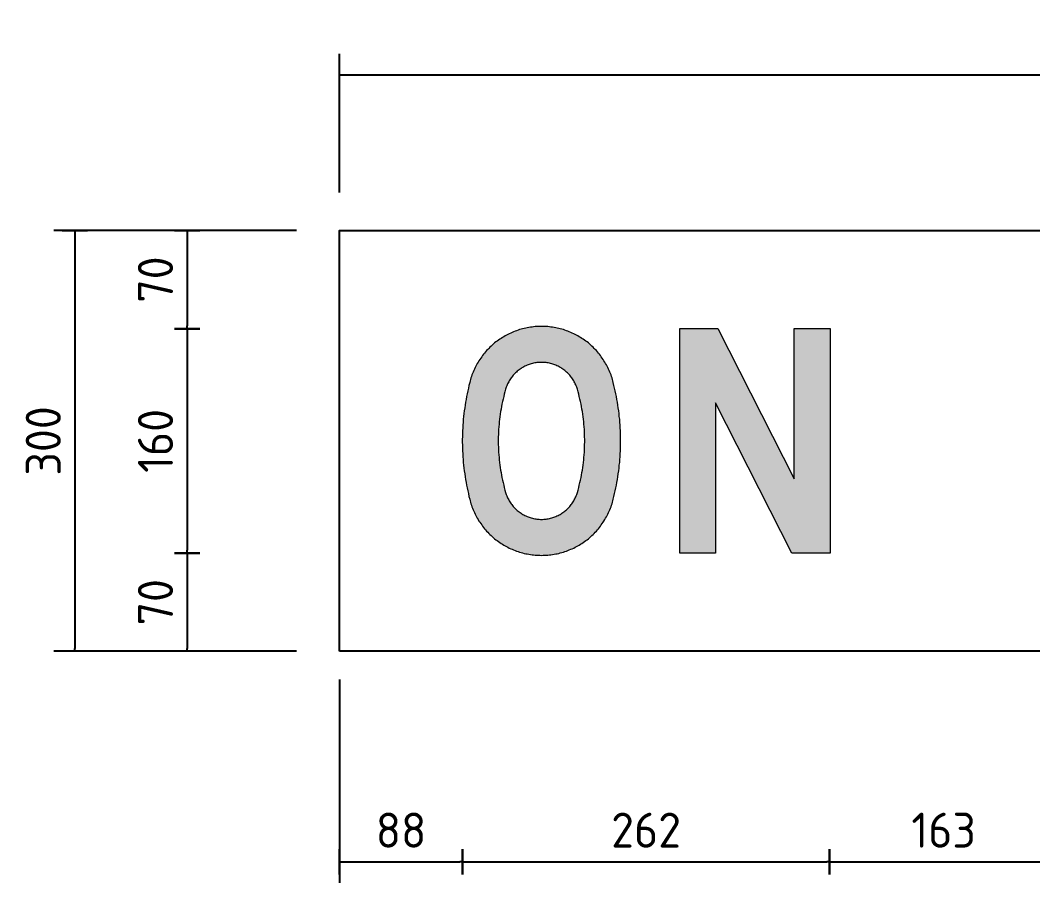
# Model space of a CAD drawing. Extents: x 0 to 420, y 0 to 297.
# Drawn here: x 114.7 to 186.9, y 163.6 to 225.1 of the extents above; entities that cross this region are included whole.
import ezdxf

# ---------------------------------------------------------------- set-up
doc = ezdxf.new("R2010")
doc.units = 0
doc.header["$LTSCALE"] = 0.3
doc.header["$MEASUREMENT"] = 0
doc.layers.get('0').update_dxf_attribs({"linetype": 'CONTINUOUS'})
doc.layers.get('DEFPOINTS').update_dxf_attribs({"linetype": 'CONTINUOUS'})
doc.layers.add('L25', color=1, linetype='CONTINUOUS')
doc.layers.add('T25', color=1, linetype='CONTINUOUS')
doc.styles.add('iso', font='iso3098b.shx')
doc.dimstyles.new('SIGNSDIM', dxfattribs={"dimtxt": 2.5, "dimasz": 0.2, "dimexe": 1.5, "dimexo": 2, "dimgap": 1, "dimtad": 1, "dimtoh": 1, "dimdec": 4, "dimlfac": 10, "dimrnd": 1, "dimdsep": 46, "dimtxsty": 'iso', "dimblk": 'SGNDIM', "dimcen": 2.5, "dimse2": 1, "dimadec": 0, "dimazin": 0, "dimtfac": 1, "dimtdec": 4, "dimtix": 1, "dimtmove": 0, "dimatfit": 3, "dimldrblk": 'SGNDIM', "dimfxl": 1, "dimtolj": 1, "dimtzin": 0, "dimarcsym": 0})

# ---------------------------------------------------------------- blocks, each defined once
blk = doc.blocks.new('SGNDIM')
for p, q in [((0, 4.5), (0, -4.5)), ((0, 0), (-1, 0))]:
    blk.add_line(p, q)
blk = doc.blocks.new('*D21')
at = {"layer": 'DEFPOINTS', "color": 0}
for p in [(257.474, 221.171), (137.474, 210.771), (257.474, 210.771)]:
    blk.add_point(p, dxfattribs=at)
at = {"layer": 'T25', "color": 0, "lineweight": -2}
for p, q in [((137.474, 212.771), (137.474, 222.671)), ((257.474, 212.771), (257.474, 222.671)), ((137.674, 221.171), (257.274, 221.171))]:
    blk.add_line(p, q, dxfattribs=at)
at = {"layer": 'T25', "color": 0, "lineweight": -2, "xscale": 0.2, "yscale": 0.2, "zscale": 0.2, "rotation": 180}
blk.add_blockref('SGNDIM', (137.474, 221.171), dxfattribs=at)
at = {"layer": 'T25', "color": 0, "lineweight": -2, "xscale": 0.2, "yscale": 0.2, "zscale": 0.2}
blk.add_blockref('SGNDIM', (257.474, 221.171), dxfattribs=at)
at = {"layer": 'T25', "color": 0, "insert": (197.474, 223.421), "char_height": 2.5, "attachment_point": 5, "style": 'iso'}
blk.add_mtext('\\A1;1200', dxfattribs=at)
blk = doc.blocks.new('*D22')
at = {"layer": 'DEFPOINTS', "color": 0}
for p in [(136.405, 187.073), (126.605, 180.073), (136.405, 180.073)]:
    blk.add_point(p, dxfattribs=at)
at = {"layer": 'T25', "color": 0, "lineweight": -2}
for p, q in [((126.605, 186.873), (126.605, 180.273)), ((134.405, 180.073), (125.105, 180.073))]:
    blk.add_line(p, q, dxfattribs=at)
at = {"layer": 'T25', "color": 0, "lineweight": -2, "xscale": 0.2, "yscale": 0.2, "zscale": 0.2}
for p, rotation in [((126.605, 187.073), 90), ((126.605, 180.073), 270)]:
    blk.add_blockref('SGNDIM', p, dxfattribs=dict(at, rotation=rotation))
at = {"layer": 'T25', "color": 0, "insert": (124.355, 183.573), "char_height": 2.5, "attachment_point": 5, "rotation": 90, "style": 'iso'}
blk.add_mtext('\\A1;70', dxfattribs=at)
blk = doc.blocks.new('*D23')
at = {"layer": 'DEFPOINTS', "color": 0}
for p in [(139.605, 203.073), (126.605, 187.073), (139.605, 187.073)]:
    blk.add_point(p, dxfattribs=at)
at = {"layer": 'T25', "color": 0, "lineweight": -2}
blk.add_line((126.605, 202.873), (126.605, 187.273), dxfattribs=at)
at = {"layer": 'T25', "color": 0, "lineweight": -2, "xscale": 0.2, "yscale": 0.2, "zscale": 0.2}
for p, rotation in [((126.605, 203.073), 90), ((126.605, 187.073), 270)]:
    blk.add_blockref('SGNDIM', p, dxfattribs=dict(at, rotation=rotation))
at = {"layer": 'T25', "color": 0, "insert": (124.355, 195.073), "char_height": 2.5, "attachment_point": 5, "rotation": 90, "style": 'iso'}
blk.add_mtext('\\A1;160', dxfattribs=at)
blk = doc.blocks.new('*D24')
at = {"layer": 'DEFPOINTS', "color": 0}
for p in [(136.405, 210.073), (126.605, 203.073), (136.405, 203.073)]:
    blk.add_point(p, dxfattribs=at)
at = {"layer": 'T25', "color": 0, "lineweight": -2}
for p, q in [((134.405, 210.073), (125.105, 210.073)), ((126.605, 209.873), (126.605, 203.273))]:
    blk.add_line(p, q, dxfattribs=at)
at = {"layer": 'T25', "color": 0, "lineweight": -2, "xscale": 0.2, "yscale": 0.2, "zscale": 0.2}
for p, rotation in [((126.605, 210.073), 90), ((126.605, 203.073), 270)]:
    blk.add_blockref('SGNDIM', p, dxfattribs=dict(at, rotation=rotation))
at = {"layer": 'T25', "color": 0, "insert": (124.355, 206.573), "char_height": 2.5, "attachment_point": 5, "rotation": 90, "style": 'iso'}
blk.add_mtext('\\A1;70', dxfattribs=at)
blk = doc.blocks.new('*D27')
at = {"layer": 'DEFPOINTS', "color": 0}
for p in [(172.406, 180.073), (188.666, 180.073), (188.666, 165.073)]:
    blk.add_point(p, dxfattribs=at)
at = {"layer": 'T25', "color": 0, "lineweight": -2}
blk.add_line((172.606, 165.073), (188.466, 165.073), dxfattribs=at)
at = {"layer": 'T25', "color": 0, "lineweight": -2, "xscale": 0.2, "yscale": 0.2, "zscale": 0.2, "rotation": 180}
blk.add_blockref('SGNDIM', (172.406, 165.073), dxfattribs=at)
at = {"layer": 'T25', "color": 0, "lineweight": -2, "xscale": 0.2, "yscale": 0.2, "zscale": 0.2}
blk.add_blockref('SGNDIM', (188.666, 165.073), dxfattribs=at)
at = {"layer": 'T25', "color": 0, "insert": (180.536, 167.323), "char_height": 2.5, "attachment_point": 5, "style": 'iso'}
blk.add_mtext('\\A1;163', dxfattribs=at)
blk = doc.blocks.new('*D28')
at = {"layer": 'DEFPOINTS', "color": 0}
for p in [(146.244, 180.073), (172.406, 180.073), (172.406, 165.073)]:
    blk.add_point(p, dxfattribs=at)
at = {"layer": 'T25', "color": 0, "lineweight": -2}
blk.add_line((146.444, 165.073), (172.206, 165.073), dxfattribs=at)
at = {"layer": 'T25', "color": 0, "lineweight": -2, "xscale": 0.2, "yscale": 0.2, "zscale": 0.2, "rotation": 180}
blk.add_blockref('SGNDIM', (146.244, 165.073), dxfattribs=at)
at = {"layer": 'T25', "color": 0, "lineweight": -2, "xscale": 0.2, "yscale": 0.2, "zscale": 0.2}
blk.add_blockref('SGNDIM', (172.406, 165.073), dxfattribs=at)
at = {"layer": 'T25', "color": 0, "insert": (159.325, 167.323), "char_height": 2.5, "attachment_point": 5, "style": 'iso'}
blk.add_mtext('\\A1;262', dxfattribs=at)
blk = doc.blocks.new('*D29')
at = {"layer": 'DEFPOINTS', "color": 0}
for p in [(137.474, 180.073), (146.244, 180.073), (146.244, 165.073)]:
    blk.add_point(p, dxfattribs=at)
at = {"layer": 'T25', "color": 0, "lineweight": -2}
for p, q in [((137.474, 178.073), (137.474, 163.573)), ((137.674, 165.073), (146.044, 165.073))]:
    blk.add_line(p, q, dxfattribs=at)
at = {"layer": 'T25', "color": 0, "lineweight": -2, "xscale": 0.2, "yscale": 0.2, "zscale": 0.2, "rotation": 180}
blk.add_blockref('SGNDIM', (137.474, 165.073), dxfattribs=at)
at = {"layer": 'T25', "color": 0, "lineweight": -2, "xscale": 0.2, "yscale": 0.2, "zscale": 0.2}
blk.add_blockref('SGNDIM', (146.244, 165.073), dxfattribs=at)
at = {"layer": 'T25', "color": 0, "insert": (141.859, 167.323), "char_height": 2.5, "attachment_point": 5, "style": 'iso'}
blk.add_mtext('\\A1;88', dxfattribs=at)
blk = doc.blocks.new('*D30')
at = {"layer": 'DEFPOINTS', "color": 0}
for p in [(130.878, 210.073), (118.605, 180.073), (130.878, 180.073)]:
    blk.add_point(p, dxfattribs=at)
at = {"layer": 'T25', "color": 0, "lineweight": -2}
for p, q in [((128.878, 210.073), (117.105, 210.073)), ((118.605, 209.873), (118.605, 180.273)), ((128.878, 180.073), (117.105, 180.073))]:
    blk.add_line(p, q, dxfattribs=at)
at = {"layer": 'T25', "color": 0, "lineweight": -2, "xscale": 0.2, "yscale": 0.2, "zscale": 0.2}
for p, rotation in [((118.605, 210.073), 90), ((118.605, 180.073), 270)]:
    blk.add_blockref('SGNDIM', p, dxfattribs=dict(at, rotation=rotation))
at = {"layer": 'T25', "color": 0, "insert": (116.355, 195.073), "char_height": 2.5, "attachment_point": 5, "rotation": 90, "style": 'iso'}
blk.add_mtext('\\A1;300', dxfattribs=at)

msp = doc.modelspace()

# ---------------------------------------------------------------- hatches: boundary and pattern name
at = {"layer": 'L25'}
h = msp.add_hatch(color=256, dxfattribs=at)
h.paths.add_polyline_path([(244.210896, 203.074756), (244.31499, 203.074756), (244.419084, 203.074756), (244.523178, 203.06825), (244.627272, 203.055239), (244.731366, 203.048733), (244.83546, 203.035721), (244.939554, 203.016203), (245.043648, 203.003192), (245.147742, 202.983674), (245.251836, 202.95765), (245.35593, 202.931627), (245.453518, 202.905604), (245.557612, 202.873074), (245.6552, 202.840545), (245.752788, 202.808015), (245.850376, 202.76898), (245.947964, 202.729945), (246.045552, 202.69091), (246.14314, 202.645369), (246.234223, 202.599827), (246.331811, 202.54778), (246.422893, 202.502239), (246.513975, 202.450192), (246.605057, 202.39164), (246.689634, 202.333087), (246.780716, 202.274534), (246.865292, 202.215981), (246.949869, 202.150922), (247.027939, 202.085864), (247.112516, 202.020805), (247.190586, 201.94924), (247.268656, 201.877676), (247.346727, 201.806111), (247.418292, 201.734546), (247.489856, 201.656476), (247.561421, 201.578405), (247.632985, 201.500335), (247.698044, 201.415759), (247.763103, 201.337688), (247.828162, 201.253112), (247.886714, 201.168535), (247.945267, 201.077453), (248.00382, 200.992877), (248.055867, 200.901795), (248.107914, 200.810712), (248.159961, 200.71963), (248.212008, 200.622042), (248.257549, 200.53096), (248.296584, 200.433372), (248.342126, 200.335784), (248.381161, 200.238196), (248.420196, 200.140607), (248.452725, 200.043019), (248.485255, 199.945431), (248.517784, 199.841337), (248.543808, 199.743749), (248.569831, 199.639655), (248.589349, 199.535561), (248.608866, 199.431467), (248.628384, 199.327373), (248.641396, 199.223279), (248.654407, 199.119185), (248.667419, 199.015091), (248.673925, 198.910997), (248.680431, 198.806903), (248.686937, 198.70281), (248.686937, 198.598716), (248.686937, 198.488116), (248.680431, 198.384022), (248.673925, 198.279928), (248.667419, 198.175834), (248.654407, 198.07174), (248.641396, 197.967646), (248.628384, 197.863552), (248.608866, 197.759458), (248.589349, 197.655364), (248.569831, 197.55127), (248.543808, 197.453682), (248.517784, 197.349588), (248.485255, 197.252), (248.452725, 197.147906), (248.420196, 197.050318), (248.381161, 196.95273), (248.342126, 196.855142), (248.296584, 196.757553), (248.257549, 196.659965), (248.212008, 196.568883), (248.159961, 196.471295), (248.107914, 196.380213), (248.055867, 196.289131), (248.00382, 196.198048), (247.945267, 196.113472), (247.886714, 196.02239), (247.828162, 195.937813), (247.763103, 195.853237), (247.698044, 195.775167), (247.632985, 195.69059), (247.561421, 195.61252), (247.489856, 195.534449), (247.418292, 195.456379), (247.346727, 195.384814), (247.268656, 195.31325), (247.190586, 195.241685), (247.112516, 195.17012), (247.027939, 195.105062), (246.949869, 195.040003), (246.865292, 194.974944), (246.780716, 194.916391), (246.689634, 194.857839), (246.605057, 194.799286), (246.513975, 194.747239), (246.422893, 194.695192), (246.331811, 194.643145), (246.234223, 194.591098), (246.14314, 194.545557), (246.045552, 194.500016), (245.947964, 194.46098), (245.850376, 194.421945), (245.752788, 194.38291), (245.6552, 194.35038), (245.557612, 194.317851), (245.453518, 194.285322), (245.35593, 194.259298), (245.251836, 194.233275), (245.147742, 194.213757), (245.043648, 194.194239), (244.939554, 194.174722), (244.83546, 194.155204), (244.731366, 194.142192), (244.627272, 194.135687), (244.523178, 194.122675), (244.419084, 194.122675), (244.31499, 194.116169), (244.210896, 194.116169), (240.528572, 194.116169), (240.528572, 187.076814), (237.971764, 187.076814), (237.971764, 203.074756)])
h.paths.add_polyline_path([(244.210896, 200.517948), (244.275955, 200.517948), (244.347519, 200.511442), (244.412578, 200.504936), (244.484143, 200.49843), (244.549202, 200.485419), (244.61426, 200.472407), (244.685825, 200.459395), (244.750884, 200.439878), (244.815942, 200.42036), (244.881001, 200.394337), (244.94606, 200.374819), (245.004613, 200.34229), (245.069671, 200.316266), (245.128224, 200.283737), (245.186777, 200.251207), (245.24533, 200.212172), (245.303883, 200.173137), (245.362436, 200.134102), (245.414483, 200.095066), (245.46653, 200.049525), (245.518577, 200.003984), (245.570624, 199.958443), (245.616165, 199.906396), (245.661706, 199.854349), (245.707247, 199.802302), (245.746282, 199.750255), (245.785317, 199.691702), (245.824353, 199.633149), (245.863388, 199.581102), (245.895917, 199.516044), (245.928447, 199.457491), (245.95447, 199.392432), (245.986999, 199.333879), (246.006517, 199.26882), (246.032541, 199.203762), (246.052058, 199.138703), (246.071576, 199.073644), (246.084588, 199.00208), (246.097599, 198.937021), (246.110611, 198.871962), (246.117117, 198.800398), (246.123623, 198.735339), (246.123623, 198.663774), (246.130129, 198.598716), (246.123623, 198.527151), (246.123623, 198.455586), (246.117117, 198.390528), (246.110611, 198.325469), (246.097599, 198.253904), (246.084588, 198.188846), (246.071576, 198.117281), (246.052058, 198.052222), (246.032541, 197.987163), (246.006517, 197.922105), (245.986999, 197.857046), (245.95447, 197.798493), (245.928447, 197.733434), (245.895917, 197.674882), (245.863388, 197.616329), (245.824353, 197.557776), (245.785317, 197.499223), (245.746282, 197.44067), (245.707247, 197.388623), (245.661706, 197.336576), (245.616165, 197.284529), (245.570624, 197.232482), (245.518577, 197.186941), (245.46653, 197.1414), (245.414483, 197.095859), (245.362436, 197.056824), (245.303883, 197.017788), (245.24533, 196.978753), (245.186777, 196.939718), (245.128224, 196.907189), (245.069671, 196.874659), (245.004613, 196.848636), (244.94606, 196.822612), (244.881001, 196.796589), (244.815942, 196.770565), (244.750884, 196.751048), (244.685825, 196.73153), (244.61426, 196.718518), (244.549202, 196.705506), (244.484143, 196.692495), (244.412578, 196.685989), (244.347519, 196.679483), (244.275955, 196.679483), (244.210896, 196.672977), (240.528572, 196.672977), (240.528572, 200.517948)], flags=16)
h.paths.add_polyline_path([(194.902884, 203.074756), (195.006978, 203.074756), (195.111072, 203.074756), (195.215166, 203.06825), (195.31926, 203.055239), (195.423354, 203.048733), (195.533954, 203.035721), (195.631542, 203.016203), (195.735636, 203.003192), (195.83973, 202.983674), (195.943824, 202.95765), (196.047918, 202.931627), (196.145506, 202.905604), (196.2496, 202.873074), (196.347188, 202.840545), (196.444776, 202.808015), (196.54887, 202.76898), (196.646458, 202.729945), (196.73754, 202.69091), (196.835129, 202.645369), (196.932717, 202.599827), (197.023799, 202.54778), (197.114881, 202.502239), (197.205963, 202.450192), (197.297046, 202.39164), (197.381622, 202.333087), (197.472704, 202.274534), (197.55728, 202.215981), (197.641857, 202.150922), (197.719927, 202.085864), (197.804504, 202.020805), (197.882574, 201.94924), (197.960645, 201.877676), (198.038715, 201.806111), (198.11028, 201.734546), (198.181844, 201.656476), (198.253409, 201.578405), (198.324973, 201.500335), (198.390032, 201.415759), (198.455091, 201.337688), (198.52015, 201.253112), (198.578702, 201.168535), (198.637255, 201.077453), (198.695808, 200.992877), (198.747855, 200.901795), (198.806408, 200.810712), (198.851949, 200.71963), (198.903996, 200.622042), (198.949537, 200.53096), (198.995078, 200.433372), (199.034114, 200.335784), (199.073149, 200.238196), (199.112184, 200.140607), (199.144713, 200.043019), (199.177243, 199.945431), (199.209772, 199.841337), (199.235796, 199.743749), (199.261819, 199.639655), (199.281337, 199.535561), (199.30736, 199.431467), (199.320372, 199.327373), (199.33989, 199.223279), (199.352901, 199.119185), (199.359407, 199.015091), (199.372419, 198.910997), (199.372419, 198.806903), (199.378925, 198.70281), (199.378925, 198.598716), (199.378925, 198.488116), (199.372419, 198.384022), (199.365913, 198.279928), (199.359407, 198.175834), (199.352901, 198.07174), (199.333384, 197.967646), (199.320372, 197.863552), (199.300854, 197.759458), (199.281337, 197.655364), (199.261819, 197.55127), (199.235796, 197.453682), (199.209772, 197.349588), (199.177243, 197.245494), (199.144713, 197.147906), (199.112184, 197.050318), (199.073149, 196.95273), (199.034114, 196.855142), (198.995078, 196.757553), (198.949537, 196.659965), (198.903996, 196.562377), (198.858455, 196.471295), (198.806408, 196.380213), (198.754361, 196.289131), (198.695808, 196.198048), (198.643761, 196.106966), (198.585208, 196.02239), (198.52015, 195.937813), (198.461597, 195.853237), (198.396538, 195.768661), (198.331479, 195.684084), (198.259915, 195.606014), (198.18835, 195.527943), (198.116786, 195.449873), (198.045221, 195.378308), (197.96715, 195.300238), (197.895586, 195.228673), (197.811009, 195.163615), (197.732939, 195.09205), (197.648363, 195.026991), (197.570292, 194.961933), (197.485716, 194.90338), (197.394634, 194.844827), (197.310057, 194.786274), (197.218975, 194.727721), (197.127893, 194.675674), (197.036811, 194.623627), (196.945728, 194.57158), (196.854646, 194.526039), (196.757058, 194.480498), (196.65947, 194.434957), (199.378925, 187.076814), (196.65947, 187.076814), (194.102662, 194.116169), (191.227066, 194.116169), (191.227066, 187.076814), (188.663752, 187.076814), (188.663752, 203.074756)])
h.paths.add_polyline_path([(194.902884, 200.517948), (194.967943, 200.517948), (195.039508, 200.511442), (195.104566, 200.504936), (195.176131, 200.49843), (195.24119, 200.485419), (195.312754, 200.472407), (195.377813, 200.459395), (195.442872, 200.439878), (195.50793, 200.42036), (195.572989, 200.394337), (195.638048, 200.374819), (195.703107, 200.34229), (195.761659, 200.316266), (195.826718, 200.283737), (195.885271, 200.251207), (195.943824, 200.212172), (195.995871, 200.173137), (196.054424, 200.134102), (196.106471, 200.095066), (196.158518, 200.049525), (196.210565, 200.003984), (196.262612, 199.958443), (196.308153, 199.906396), (196.353694, 199.854349), (196.399235, 199.802302), (196.43827, 199.750255), (196.483811, 199.691702), (196.516341, 199.633149), (196.555376, 199.581102), (196.587905, 199.516044), (196.620435, 199.457491), (196.652964, 199.392432), (196.678988, 199.333879), (196.705011, 199.26882), (196.724529, 199.203762), (196.744046, 199.138703), (196.763564, 199.073644), (196.776576, 199.00208), (196.789587, 198.937021), (196.802599, 198.871962), (196.809105, 198.800398), (196.815611, 198.735339), (196.822117, 198.663774), (196.822117, 198.598716), (196.822117, 198.527151), (196.815611, 198.455586), (196.809105, 198.390528), (196.802599, 198.325469), (196.789587, 198.253904), (196.776576, 198.188846), (196.763564, 198.117281), (196.744046, 198.052222), (196.724529, 197.987163), (196.705011, 197.922105), (196.678988, 197.857046), (196.652964, 197.798493), (196.620435, 197.733434), (196.587905, 197.674882), (196.555376, 197.616329), (196.516341, 197.557776), (196.483811, 197.499223), (196.43827, 197.44067), (196.399235, 197.388623), (196.353694, 197.336576), (196.308153, 197.284529), (196.262612, 197.232482), (196.210565, 197.186941), (196.158518, 197.1414), (196.106471, 197.095859), (196.054424, 197.056824), (195.995871, 197.017788), (195.943824, 196.978753), (195.885271, 196.939718), (195.826718, 196.907189), (195.761659, 196.874659), (195.703107, 196.848636), (195.638048, 196.822612), (195.572989, 196.796589), (195.50793, 196.770565), (195.442872, 196.751048), (195.377813, 196.73153), (195.312754, 196.718518), (195.24119, 196.705506), (195.176131, 196.692495), (195.104566, 196.685989), (195.039508, 196.679483), (194.967943, 196.679483), (194.902884, 196.672977), (191.227066, 196.672977), (191.227066, 200.517948)], flags=16)
h.paths.add_polyline_path([(151.866534, 189.477482), (151.95111, 189.477482), (152.029181, 189.483987), (152.113757, 189.490493), (152.191828, 189.496999), (152.276404, 189.510011), (152.354474, 189.523023), (152.432545, 189.54254), (152.517121, 189.555552), (152.595192, 189.581575), (152.673262, 189.601093), (152.751333, 189.627117), (152.822897, 189.659646), (152.900968, 189.685669), (152.972532, 189.724705), (153.050603, 189.757234), (153.122167, 189.796269), (153.193732, 189.835305), (153.265297, 189.87434), (153.330355, 189.919881), (153.40192, 189.965422), (153.466979, 190.010963), (153.532037, 190.06301), (153.59059, 190.115057), (153.655649, 190.167104), (153.714202, 190.225657), (153.772755, 190.28421), (153.831308, 190.342763), (153.883355, 190.401315), (153.935402, 190.466374), (153.987449, 190.531433), (154.03299, 190.596492), (154.078531, 190.66155), (154.124072, 190.726609), (154.169613, 190.798174), (154.208648, 190.869738), (154.247683, 190.941303), (154.280213, 191.012868), (154.312742, 191.090938), (154.345272, 191.162503), (154.377801, 191.240573), (154.403824, 191.318644), (154.429848, 191.396714), (154.475389, 191.572373), (154.52093, 191.748031), (154.566471, 191.92369), (154.612012, 192.099348), (154.651048, 192.275007), (154.690083, 192.457171), (154.722612, 192.63283), (154.755142, 192.814994), (154.781165, 192.990653), (154.813694, 193.172817), (154.833212, 193.354982), (154.859236, 193.53064), (154.878753, 193.712805), (154.898271, 193.894969), (154.911283, 194.077134), (154.924294, 194.259298), (154.9308, 194.441463), (154.943812, 194.623627), (154.943812, 194.805792), (154.950318, 194.987956), (154.950318, 195.17012), (154.943812, 195.352285), (154.943812, 195.527943), (154.9308, 195.710108), (154.924294, 195.892272), (154.911283, 196.074437), (154.898271, 196.256601), (154.878753, 196.438766), (154.859236, 196.62093), (154.833212, 196.796589), (154.813694, 196.978753), (154.781165, 197.160918), (154.755142, 197.336576), (154.722612, 197.518741), (154.690083, 197.694399), (154.651048, 197.876564), (154.612012, 198.052222), (154.566471, 198.227881), (154.52093, 198.403539), (154.475389, 198.579198), (154.429848, 198.754856), (154.403824, 198.832927), (154.377801, 198.910997), (154.345272, 198.989068), (154.312742, 199.060633), (154.280213, 199.138703), (154.247683, 199.210268), (154.208648, 199.281832), (154.169613, 199.353397), (154.124072, 199.424961), (154.078531, 199.49002), (154.03299, 199.561585), (153.987449, 199.626643), (153.935402, 199.685196), (153.883355, 199.750255), (153.831308, 199.808808), (153.772755, 199.867361), (153.714202, 199.925914), (153.655649, 199.984467), (153.59059, 200.036513), (153.532037, 200.08856), (153.466979, 200.140607), (153.40192, 200.186149), (153.330355, 200.23169), (153.265297, 200.277231), (153.193732, 200.316266), (153.122167, 200.355301), (153.050603, 200.394337), (152.972532, 200.433372), (152.900968, 200.465901), (152.822897, 200.491925), (152.751333, 200.524454), (152.673262, 200.550477), (152.595192, 200.569995), (152.517121, 200.596019), (152.432545, 200.615536), (152.354474, 200.628548), (152.276404, 200.64156), (152.191828, 200.654571), (152.113757, 200.661077), (152.029181, 200.667583), (151.95111, 200.674089), (151.866534, 200.674089), (151.788463, 200.674089), (151.703887, 200.667583), (151.625817, 200.661077), (151.54124, 200.654571), (151.46317, 200.64156), (151.385099, 200.628548), (151.300523, 200.615536), (151.222452, 200.596019), (151.144382, 200.569995), (151.066312, 200.550477), (150.988241, 200.524454), (150.910171, 200.491925), (150.838606, 200.465901), (150.760536, 200.433372), (150.688971, 200.394337), (150.617406, 200.355301), (150.545842, 200.316266), (150.474277, 200.277231), (150.409218, 200.23169), (150.337654, 200.186149), (150.272595, 200.140607), (150.207536, 200.08856), (150.142478, 200.036513), (150.083925, 199.984467), (150.025372, 199.925914), (149.966819, 199.867361), (149.908266, 199.808808), (149.856219, 199.750255), (149.804172, 199.685196), (149.752125, 199.626643), (149.706584, 199.561585), (149.654537, 199.49002), (149.615502, 199.424961), (149.569961, 199.353397), (149.530925, 199.281832), (149.49189, 199.210268), (149.452855, 199.138703), (149.420326, 199.060633), (149.387796, 198.989068), (149.361773, 198.910997), (149.335749, 198.832927), (149.309726, 198.754856), (149.264185, 198.579198), (149.212138, 198.403539), (149.173102, 198.227881), (149.127561, 198.052222), (149.088526, 197.876564), (149.049491, 197.694399), (149.016962, 197.518741), (148.984432, 197.336576), (148.951903, 197.160918), (148.925879, 196.978753), (148.899856, 196.796589), (148.880338, 196.62093), (148.860821, 196.438766), (148.841303, 196.256601), (148.828291, 196.074437), (148.815279, 195.892272), (148.802268, 195.710108), (148.795762, 195.527943), (148.789256, 195.352285), (148.789256, 195.17012), (148.789256, 194.987956), (148.789256, 194.805792), (148.795762, 194.623627), (148.802268, 194.441463), (148.815279, 194.259298), (148.828291, 194.077134), (148.841303, 193.894969), (148.860821, 193.712805), (148.880338, 193.53064), (148.899856, 193.354982), (148.925879, 193.172817), (148.951903, 192.990653), (148.984432, 192.814994), (149.016962, 192.63283), (149.049491, 192.457171), (149.088526, 192.275007), (149.127561, 192.099348), (149.173102, 191.92369), (149.212138, 191.748031), (149.264185, 191.572373), (149.309726, 191.396714), (149.335749, 191.318644), (149.361773, 191.240573), (149.387796, 191.162503), (149.420326, 191.090938), (149.452855, 191.012868), (149.49189, 190.941303), (149.530925, 190.869738), (149.569961, 190.798174), (149.615502, 190.726609), (149.654537, 190.66155), (149.706584, 190.596492), (149.752125, 190.531433), (149.804172, 190.466374), (149.856219, 190.401315), (149.908266, 190.342763), (149.966819, 190.28421), (150.025372, 190.225657), (150.083925, 190.167104), (150.142478, 190.115057), (150.207536, 190.06301), (150.272595, 190.010963), (150.337654, 189.965422), (150.409218, 189.919881), (150.474277, 189.87434), (150.545842, 189.835305), (150.617406, 189.796269), (150.688971, 189.757234), (150.760536, 189.724705), (150.838606, 189.685669), (150.910171, 189.659646), (150.988241, 189.627117), (151.066312, 189.601093), (151.144382, 189.581575), (151.222452, 189.555552), (151.300523, 189.54254), (151.385099, 189.523023), (151.46317, 189.510011), (151.54124, 189.496999), (151.625817, 189.490493), (151.703887, 189.483987), (151.788463, 189.477482)], flags=16)
h.paths.add_polyline_path([(151.866534, 186.914168), (151.98364, 186.920673), (152.094239, 186.920673), (152.204839, 186.927179), (152.321945, 186.933685), (152.432545, 186.946697), (152.543145, 186.959709), (152.653745, 186.97272), (152.77085, 186.992238), (152.88145, 187.011756), (152.99205, 187.031273), (153.10265, 187.057297), (153.206744, 187.08332), (153.317344, 187.11585), (153.427943, 187.148379), (153.532037, 187.180908), (153.642637, 187.219944), (153.746731, 187.258979), (153.850825, 187.298014), (153.954919, 187.343555), (154.059013, 187.389096), (154.163107, 187.434637), (154.260695, 187.486684), (154.364789, 187.538731), (154.462377, 187.590778), (154.559965, 187.649331), (154.657553, 187.707884), (154.755142, 187.766437), (154.846224, 187.831496), (154.937306, 187.896554), (155.028388, 187.961613), (155.11947, 188.026672), (155.210553, 188.098236), (155.295129, 188.169801), (155.379705, 188.247872), (155.464282, 188.325942), (155.542352, 188.404012), (155.626929, 188.482083), (155.704999, 188.560153), (155.78307, 188.64473), (155.854634, 188.729306), (155.926199, 188.813882), (155.997763, 188.904965), (156.069328, 188.989541), (156.134387, 189.080623), (156.199445, 189.178211), (156.264504, 189.269294), (156.323057, 189.360376), (156.388116, 189.457964), (156.440163, 189.555552), (156.498716, 189.65314), (156.550763, 189.757234), (156.60281, 189.854822), (156.648351, 189.958916), (156.693892, 190.06301), (156.739433, 190.167104), (156.784974, 190.271198), (156.824009, 190.375292), (156.856539, 190.485892), (156.895574, 190.589986), (156.928103, 190.700586), (156.960633, 190.80468), (156.986656, 190.915279), (157.032197, 191.116962), (157.084244, 191.312138), (157.129785, 191.51382), (157.16882, 191.715502), (157.207856, 191.917184), (157.246891, 192.118866), (157.27942, 192.320548), (157.31195, 192.52223), (157.344479, 192.723912), (157.370503, 192.9321), (157.396526, 193.133782), (157.416044, 193.335464), (157.442067, 193.543652), (157.455079, 193.745334), (157.474597, 193.947016), (157.481102, 194.155204), (157.494114, 194.356886), (157.50062, 194.565074), (157.507126, 194.766756), (157.507126, 194.974944), (157.507126, 195.176626), (157.507126, 195.384814), (157.50062, 195.586496), (157.494114, 195.794684), (157.481102, 195.996366), (157.474597, 196.204554), (157.455079, 196.406236), (157.442067, 196.614424), (157.416044, 196.816106), (157.396526, 197.017788), (157.370503, 197.225976), (157.344479, 197.427658), (157.31195, 197.62934), (157.27942, 197.831023), (157.246891, 198.032705), (157.207856, 198.234387), (157.16882, 198.436069), (157.129785, 198.637751), (157.084244, 198.839433), (157.032197, 199.034609), (156.986656, 199.236291), (156.960633, 199.346891), (156.928103, 199.450985), (156.895574, 199.561585), (156.856539, 199.672185), (156.824009, 199.776279), (156.784974, 199.880373), (156.739433, 199.984467), (156.693892, 200.08856), (156.648351, 200.192654), (156.60281, 200.296748), (156.550763, 200.394337), (156.498716, 200.49843), (156.440163, 200.596019), (156.388116, 200.693607), (156.323057, 200.791195), (156.264504, 200.882277), (156.199445, 200.979865), (156.134387, 201.070947), (156.069328, 201.16203), (155.997763, 201.246606), (155.926199, 201.337688), (155.854634, 201.422264), (155.78307, 201.506841), (155.704999, 201.591417), (155.626929, 201.669488), (155.542352, 201.754064), (155.464282, 201.832134), (155.379705, 201.903699), (155.295129, 201.98177), (155.210553, 202.053334), (155.11947, 202.124899), (155.028388, 202.189957), (154.937306, 202.255016), (154.846224, 202.320075), (154.755142, 202.385134), (154.657553, 202.443687), (154.559965, 202.502239), (154.462377, 202.560792), (154.364789, 202.612839), (154.260695, 202.664886), (154.163107, 202.716933), (154.059013, 202.762474), (153.954919, 202.808015), (153.850825, 202.853557), (153.746731, 202.892592), (153.642637, 202.931627), (153.532037, 202.970662), (153.427943, 203.003192), (153.317344, 203.035721), (153.206744, 203.06825), (153.10265, 203.094274), (152.99205, 203.120297), (152.88145, 203.139815), (152.77085, 203.159333), (152.653745, 203.17885), (152.543145, 203.191862), (152.432545, 203.204874), (152.321945, 203.217885), (152.204839, 203.224391), (152.094239, 203.230897), (151.98364, 203.237403), (151.866534, 203.237403), (151.755934, 203.237403), (151.645334, 203.230897), (151.528229, 203.224391), (151.417629, 203.217885), (151.307029, 203.204874), (151.196429, 203.191862), (151.079323, 203.17885), (150.968723, 203.159333), (150.858124, 203.139815), (150.747524, 203.120297), (150.636924, 203.094274), (150.526324, 203.06825), (150.42223, 203.035721), (150.31163, 203.003192), (150.20103, 202.970662), (150.096936, 202.931627), (149.992842, 202.892592), (149.882243, 202.853557), (149.778149, 202.808015), (149.680561, 202.762474), (149.576467, 202.716933), (149.472373, 202.664886), (149.374785, 202.612839), (149.277196, 202.560792), (149.179608, 202.502239), (149.08202, 202.443687), (148.984432, 202.385134), (148.89335, 202.320075), (148.802268, 202.255016), (148.70468, 202.189957), (148.620103, 202.124899), (148.529021, 202.053334), (148.444445, 201.98177), (148.359868, 201.903699), (148.275292, 201.832134), (148.190716, 201.754064), (148.112645, 201.669488), (148.034575, 201.591417), (147.956504, 201.506841), (147.88494, 201.422264), (147.806869, 201.337688), (147.74181, 201.246606), (147.670246, 201.16203), (147.605187, 201.070947), (147.533622, 200.979865), (147.47507, 200.882277), (147.410011, 200.791195), (147.351458, 200.693607), (147.292905, 200.596019), (147.240858, 200.49843), (147.188811, 200.394337), (147.136764, 200.296748), (147.091223, 200.192654), (147.039176, 200.08856), (147.000141, 199.984467), (146.9546, 199.880373), (146.915565, 199.776279), (146.876529, 199.672185), (146.844, 199.561585), (146.811471, 199.450985), (146.778941, 199.346891), (146.752918, 199.236291), (146.700871, 199.034609), (146.65533, 198.839433), (146.609788, 198.637751), (146.570753, 198.436069), (146.531718, 198.234387), (146.492683, 198.032705), (146.453648, 197.831023), (146.421118, 197.62934), (146.395095, 197.427658), (146.369071, 197.225976), (146.343048, 197.017788), (146.317024, 196.816106), (146.297507, 196.614424), (146.284495, 196.406236), (146.264977, 196.204554), (146.251965, 195.996366), (146.24546, 195.794684), (146.238954, 195.586496), (146.232448, 195.384814), (146.225942, 195.176626), (146.225942, 194.974944), (146.232448, 194.766756), (146.238954, 194.565074), (146.24546, 194.356886), (146.251965, 194.155204), (146.264977, 193.947016), (146.284495, 193.745334), (146.297507, 193.543652), (146.317024, 193.335464), (146.343048, 193.133782), (146.369071, 192.9321), (146.395095, 192.723912), (146.421118, 192.52223), (146.453648, 192.320548), (146.492683, 192.118866), (146.531718, 191.917184), (146.570753, 191.715502), (146.609788, 191.51382), (146.65533, 191.312138), (146.700871, 191.116962), (146.752918, 190.915279), (146.778941, 190.80468), (146.811471, 190.700586), (146.844, 190.589986), (146.876529, 190.485892), (146.915565, 190.375292), (146.9546, 190.271198), (147.000141, 190.167104), (147.039176, 190.06301), (147.091223, 189.958916), (147.136764, 189.854822), (147.188811, 189.757234), (147.240858, 189.65314), (147.292905, 189.555552), (147.351458, 189.457964), (147.410011, 189.360376), (147.47507, 189.269294), (147.533622, 189.178211), (147.605187, 189.080623), (147.670246, 188.989541), (147.74181, 188.904965), (147.806869, 188.813882), (147.88494, 188.729306), (147.956504, 188.64473), (148.034575, 188.560153), (148.112645, 188.482083), (148.190716, 188.404012), (148.275292, 188.325942), (148.359868, 188.247872), (148.444445, 188.169801), (148.529021, 188.098236), (148.620103, 188.026672), (148.70468, 187.961613), (148.802268, 187.896554), (148.89335, 187.831496), (148.984432, 187.766437), (149.08202, 187.707884), (149.179608, 187.649331), (149.277196, 187.590778), (149.374785, 187.538731), (149.472373, 187.486684), (149.576467, 187.434637), (149.680561, 187.389096), (149.778149, 187.343555), (149.882243, 187.298014), (149.992842, 187.258979), (150.096936, 187.219944), (150.20103, 187.180908), (150.31163, 187.148379), (150.42223, 187.11585), (150.526324, 187.08332), (150.636924, 187.057297), (150.747524, 187.031273), (150.858124, 187.011756), (150.968723, 186.992238), (151.079323, 186.97272), (151.196429, 186.959709), (151.307029, 186.946697), (151.417629, 186.933685), (151.528229, 186.927179), (151.645334, 186.920673), (151.755934, 186.920673)])
h.paths.add_polyline_path([(210.673121, 194.116169), (207.478737, 194.116169), (209.072676, 198.917503)], flags=16)
h.paths.add_polyline_path([(202.358615, 187.076814), (207.797525, 203.074756), (210.354333, 203.074756), (215.793243, 187.076814), (213.073788, 187.076814), (211.551413, 191.559361), (206.600444, 191.559361), (205.07807, 187.076814)])
h.paths.add_polyline_path([(219.963507, 203.074756), (222.682962, 203.074756), (226.20264, 194.116169), (229.715811, 203.074756), (232.435266, 203.074756), (232.435266, 187.076814), (229.878458, 187.076814), (229.878458, 196.354189), (226.20264, 187.076814), (222.520315, 196.354189), (222.520315, 187.076814), (219.963507, 187.076814)])
h.paths.add_polyline_path([(161.722932, 203.074756), (164.442387, 203.074756), (169.881296, 192.359583), (169.881296, 203.074756), (172.438105, 203.074756), (172.438105, 187.076814), (169.71865, 187.076814), (164.27974, 197.798493), (164.27974, 187.076814), (161.722932, 187.076814)])

# ---------------------------------------------------------------- linework, layer by layer
msp.add_lwpolyline([(137.474497, 180.073433), (137.474497, 210.073433), (257.474497, 210.073433), (257.474497, 180.073433)], close=True, dxfattribs=at)
at = {"layer": 'L25', "lineweight": 0}
for points in [[(151.866534, 186.914168), (151.98364, 186.920673), (152.094239, 186.920673), (152.204839, 186.927179), (152.321945, 186.933685), (152.432545, 186.946697), (152.543145, 186.959709), (152.653745, 186.97272), (152.77085, 186.992238), (152.88145, 187.011756), (152.99205, 187.031273), (153.10265, 187.057297), (153.206744, 187.08332), (153.317344, 187.11585), (153.427943, 187.148379), (153.532037, 187.180908), (153.642637, 187.219944), (153.746731, 187.258979), (153.850825, 187.298014), (153.954919, 187.343555), (154.059013, 187.389096), (154.163107, 187.434637), (154.260695, 187.486684), (154.364789, 187.538731), (154.462377, 187.590778), (154.559965, 187.649331), (154.657553, 187.707884), (154.755142, 187.766437), (154.846224, 187.831496), (154.937306, 187.896554), (155.028388, 187.961613), (155.11947, 188.026672), (155.210553, 188.098236), (155.295129, 188.169801), (155.379705, 188.247872), (155.464282, 188.325942), (155.542352, 188.404012), (155.626929, 188.482083), (155.704999, 188.560153), (155.78307, 188.64473), (155.854634, 188.729306), (155.926199, 188.813882), (155.997763, 188.904965), (156.069328, 188.989541), (156.134387, 189.080623), (156.199445, 189.178211), (156.264504, 189.269294), (156.323057, 189.360376), (156.388116, 189.457964), (156.440163, 189.555552), (156.498716, 189.65314), (156.550763, 189.757234), (156.60281, 189.854822), (156.648351, 189.958916), (156.693892, 190.06301), (156.739433, 190.167104), (156.784974, 190.271198), (156.824009, 190.375292), (156.856539, 190.485892), (156.895574, 190.589986), (156.928103, 190.700586), (156.960633, 190.80468), (156.986656, 190.915279), (157.032197, 191.116962), (157.084244, 191.312138), (157.129785, 191.51382), (157.16882, 191.715502), (157.207856, 191.917184), (157.246891, 192.118866), (157.27942, 192.320548), (157.31195, 192.52223), (157.344479, 192.723912), (157.370503, 192.9321), (157.396526, 193.133782), (157.416044, 193.335464), (157.442067, 193.543652), (157.455079, 193.745334), (157.474597, 193.947016), (157.481102, 194.155204), (157.494114, 194.356886), (157.50062, 194.565074), (157.507126, 194.766756), (157.507126, 194.974944), (157.507126, 195.176626), (157.507126, 195.384814), (157.50062, 195.586496), (157.494114, 195.794684), (157.481102, 195.996366), (157.474597, 196.204554), (157.455079, 196.406236), (157.442067, 196.614424), (157.416044, 196.816106), (157.396526, 197.017788), (157.370503, 197.225976), (157.344479, 197.427658), (157.31195, 197.62934), (157.27942, 197.831023), (157.246891, 198.032705), (157.207856, 198.234387), (157.16882, 198.436069), (157.129785, 198.637751), (157.084244, 198.839433), (157.032197, 199.034609), (156.986656, 199.236291), (156.960633, 199.346891), (156.928103, 199.450985), (156.895574, 199.561585), (156.856539, 199.672185), (156.824009, 199.776279), (156.784974, 199.880373), (156.739433, 199.984467), (156.693892, 200.08856), (156.648351, 200.192654), (156.60281, 200.296748), (156.550763, 200.394337), (156.498716, 200.49843), (156.440163, 200.596019), (156.388116, 200.693607), (156.323057, 200.791195), (156.264504, 200.882277), (156.199445, 200.979865), (156.134387, 201.070947), (156.069328, 201.16203), (155.997763, 201.246606), (155.926199, 201.337688), (155.854634, 201.422264), (155.78307, 201.506841), (155.704999, 201.591417), (155.626929, 201.669488), (155.542352, 201.754064), (155.464282, 201.832134), (155.379705, 201.903699), (155.295129, 201.98177), (155.210553, 202.053334), (155.11947, 202.124899), (155.028388, 202.189957), (154.937306, 202.255016), (154.846224, 202.320075), (154.755142, 202.385134), (154.657553, 202.443687), (154.559965, 202.502239), (154.462377, 202.560792), (154.364789, 202.612839), (154.260695, 202.664886), (154.163107, 202.716933), (154.059013, 202.762474), (153.954919, 202.808015), (153.850825, 202.853557), (153.746731, 202.892592), (153.642637, 202.931627), (153.532037, 202.970662), (153.427943, 203.003192), (153.317344, 203.035721), (153.206744, 203.06825), (153.10265, 203.094274), (152.99205, 203.120297), (152.88145, 203.139815), (152.77085, 203.159333), (152.653745, 203.17885), (152.543145, 203.191862), (152.432545, 203.204874), (152.321945, 203.217885), (152.204839, 203.224391), (152.094239, 203.230897), (151.98364, 203.237403), (151.866534, 203.237403), (151.755934, 203.237403), (151.645334, 203.230897), (151.528229, 203.224391), (151.417629, 203.217885), (151.307029, 203.204874), (151.196429, 203.191862), (151.079323, 203.17885), (150.968723, 203.159333), (150.858124, 203.139815), (150.747524, 203.120297), (150.636924, 203.094274), (150.526324, 203.06825), (150.42223, 203.035721), (150.31163, 203.003192), (150.20103, 202.970662), (150.096936, 202.931627), (149.992842, 202.892592), (149.882243, 202.853557), (149.778149, 202.808015), (149.680561, 202.762474), (149.576467, 202.716933), (149.472373, 202.664886), (149.374785, 202.612839), (149.277196, 202.560792), (149.179608, 202.502239), (149.08202, 202.443687), (148.984432, 202.385134), (148.89335, 202.320075), (148.802268, 202.255016), (148.70468, 202.189957), (148.620103, 202.124899), (148.529021, 202.053334), (148.444445, 201.98177), (148.359868, 201.903699), (148.275292, 201.832134), (148.190716, 201.754064), (148.112645, 201.669488), (148.034575, 201.591417), (147.956504, 201.506841), (147.88494, 201.422264), (147.806869, 201.337688), (147.74181, 201.246606), (147.670246, 201.16203), (147.605187, 201.070947), (147.533622, 200.979865), (147.47507, 200.882277), (147.410011, 200.791195), (147.351458, 200.693607), (147.292905, 200.596019), (147.240858, 200.49843), (147.188811, 200.394337), (147.136764, 200.296748), (147.091223, 200.192654), (147.039176, 200.08856), (147.000141, 199.984467), (146.9546, 199.880373), (146.915565, 199.776279), (146.876529, 199.672185), (146.844, 199.561585), (146.811471, 199.450985), (146.778941, 199.346891), (146.752918, 199.236291), (146.700871, 199.034609), (146.65533, 198.839433), (146.609788, 198.637751), (146.570753, 198.436069), (146.531718, 198.234387), (146.492683, 198.032705), (146.453648, 197.831023), (146.421118, 197.62934), (146.395095, 197.427658), (146.369071, 197.225976), (146.343048, 197.017788), (146.317024, 196.816106), (146.297507, 196.614424), (146.284495, 196.406236), (146.264977, 196.204554), (146.251965, 195.996366), (146.24546, 195.794684), (146.238954, 195.586496), (146.232448, 195.384814), (146.225942, 195.176626), (146.225942, 194.974944), (146.232448, 194.766756), (146.238954, 194.565074), (146.24546, 194.356886), (146.251965, 194.155204), (146.264977, 193.947016), (146.284495, 193.745334), (146.297507, 193.543652), (146.317024, 193.335464), (146.343048, 193.133782), (146.369071, 192.9321), (146.395095, 192.723912), (146.421118, 192.52223), (146.453648, 192.320548), (146.492683, 192.118866), (146.531718, 191.917184), (146.570753, 191.715502), (146.609788, 191.51382), (146.65533, 191.312138), (146.700871, 191.116962), (146.752918, 190.915279), (146.778941, 190.80468), (146.811471, 190.700586), (146.844, 190.589986), (146.876529, 190.485892), (146.915565, 190.375292), (146.9546, 190.271198), (147.000141, 190.167104), (147.039176, 190.06301), (147.091223, 189.958916), (147.136764, 189.854822), (147.188811, 189.757234), (147.240858, 189.65314), (147.292905, 189.555552), (147.351458, 189.457964), (147.410011, 189.360376), (147.47507, 189.269294), (147.533622, 189.178211), (147.605187, 189.080623), (147.670246, 188.989541), (147.74181, 188.904965), (147.806869, 188.813882), (147.88494, 188.729306), (147.956504, 188.64473), (148.034575, 188.560153), (148.112645, 188.482083), (148.190716, 188.404012), (148.275292, 188.325942), (148.359868, 188.247872), (148.444445, 188.169801), (148.529021, 188.098236), (148.620103, 188.026672), (148.70468, 187.961613), (148.802268, 187.896554), (148.89335, 187.831496), (148.984432, 187.766437), (149.08202, 187.707884), (149.179608, 187.649331), (149.277196, 187.590778), (149.374785, 187.538731), (149.472373, 187.486684), (149.576467, 187.434637), (149.680561, 187.389096), (149.778149, 187.343555), (149.882243, 187.298014), (149.992842, 187.258979), (150.096936, 187.219944), (150.20103, 187.180908), (150.31163, 187.148379), (150.42223, 187.11585), (150.526324, 187.08332), (150.636924, 187.057297), (150.747524, 187.031273), (150.858124, 187.011756), (150.968723, 186.992238), (151.079323, 186.97272), (151.196429, 186.959709), (151.307029, 186.946697), (151.417629, 186.933685), (151.528229, 186.927179), (151.645334, 186.920673), (151.755934, 186.920673)], [(161.722932, 203.074756), (164.442387, 203.074756), (169.881296, 192.359583), (169.881296, 203.074756), (172.438105, 203.074756), (172.438105, 187.076814), (169.71865, 187.076814), (164.27974, 197.798493), (164.27974, 187.076814), (161.722932, 187.076814), (161.722932, 203.074756)], [(151.866534, 189.477482), (151.95111, 189.477482), (152.029181, 189.483987), (152.113757, 189.490493), (152.191828, 189.496999), (152.276404, 189.510011), (152.354474, 189.523023), (152.432545, 189.54254), (152.517121, 189.555552), (152.595192, 189.581575), (152.673262, 189.601093), (152.751333, 189.627117), (152.822897, 189.659646), (152.900968, 189.685669), (152.972532, 189.724705), (153.050603, 189.757234), (153.122167, 189.796269), (153.193732, 189.835305), (153.265297, 189.87434), (153.330355, 189.919881), (153.40192, 189.965422), (153.466979, 190.010963), (153.532037, 190.06301), (153.59059, 190.115057), (153.655649, 190.167104), (153.714202, 190.225657), (153.772755, 190.28421), (153.831308, 190.342763), (153.883355, 190.401315), (153.935402, 190.466374), (153.987449, 190.531433), (154.03299, 190.596492), (154.078531, 190.66155), (154.124072, 190.726609), (154.169613, 190.798174), (154.208648, 190.869738), (154.247683, 190.941303), (154.280213, 191.012868), (154.312742, 191.090938), (154.345272, 191.162503), (154.377801, 191.240573), (154.403824, 191.318644), (154.429848, 191.396714), (154.475389, 191.572373), (154.52093, 191.748031), (154.566471, 191.92369), (154.612012, 192.099348), (154.651048, 192.275007), (154.690083, 192.457171), (154.722612, 192.63283), (154.755142, 192.814994), (154.781165, 192.990653), (154.813694, 193.172817), (154.833212, 193.354982), (154.859236, 193.53064), (154.878753, 193.712805), (154.898271, 193.894969), (154.911283, 194.077134), (154.924294, 194.259298), (154.9308, 194.441463), (154.943812, 194.623627), (154.943812, 194.805792), (154.950318, 194.987956), (154.950318, 195.17012), (154.943812, 195.352285), (154.943812, 195.527943), (154.9308, 195.710108), (154.924294, 195.892272), (154.911283, 196.074437), (154.898271, 196.256601), (154.878753, 196.438766), (154.859236, 196.62093), (154.833212, 196.796589), (154.813694, 196.978753), (154.781165, 197.160918), (154.755142, 197.336576), (154.722612, 197.518741), (154.690083, 197.694399), (154.651048, 197.876564), (154.612012, 198.052222), (154.566471, 198.227881), (154.52093, 198.403539), (154.475389, 198.579198), (154.429848, 198.754856), (154.403824, 198.832927), (154.377801, 198.910997), (154.345272, 198.989068), (154.312742, 199.060633), (154.280213, 199.138703), (154.247683, 199.210268), (154.208648, 199.281832), (154.169613, 199.353397), (154.124072, 199.424961), (154.078531, 199.49002), (154.03299, 199.561585), (153.987449, 199.626643), (153.935402, 199.685196), (153.883355, 199.750255), (153.831308, 199.808808), (153.772755, 199.867361), (153.714202, 199.925914), (153.655649, 199.984467), (153.59059, 200.036513), (153.532037, 200.08856), (153.466979, 200.140607), (153.40192, 200.186149), (153.330355, 200.23169), (153.265297, 200.277231), (153.193732, 200.316266), (153.122167, 200.355301), (153.050603, 200.394337), (152.972532, 200.433372), (152.900968, 200.465901), (152.822897, 200.491925), (152.751333, 200.524454), (152.673262, 200.550477), (152.595192, 200.569995), (152.517121, 200.596019), (152.432545, 200.615536), (152.354474, 200.628548), (152.276404, 200.64156), (152.191828, 200.654571), (152.113757, 200.661077), (152.029181, 200.667583), (151.95111, 200.674089), (151.866534, 200.674089), (151.788463, 200.674089), (151.703887, 200.667583), (151.625817, 200.661077), (151.54124, 200.654571), (151.46317, 200.64156), (151.385099, 200.628548), (151.300523, 200.615536), (151.222452, 200.596019), (151.144382, 200.569995), (151.066312, 200.550477), (150.988241, 200.524454), (150.910171, 200.491925), (150.838606, 200.465901), (150.760536, 200.433372), (150.688971, 200.394337), (150.617406, 200.355301), (150.545842, 200.316266), (150.474277, 200.277231), (150.409218, 200.23169), (150.337654, 200.186149), (150.272595, 200.140607), (150.207536, 200.08856), (150.142478, 200.036513), (150.083925, 199.984467), (150.025372, 199.925914), (149.966819, 199.867361), (149.908266, 199.808808), (149.856219, 199.750255), (149.804172, 199.685196), (149.752125, 199.626643), (149.706584, 199.561585), (149.654537, 199.49002), (149.615502, 199.424961), (149.569961, 199.353397), (149.530925, 199.281832), (149.49189, 199.210268), (149.452855, 199.138703), (149.420326, 199.060633), (149.387796, 198.989068), (149.361773, 198.910997), (149.335749, 198.832927), (149.309726, 198.754856), (149.264185, 198.579198), (149.212138, 198.403539), (149.173102, 198.227881), (149.127561, 198.052222), (149.088526, 197.876564), (149.049491, 197.694399), (149.016962, 197.518741), (148.984432, 197.336576), (148.951903, 197.160918), (148.925879, 196.978753), (148.899856, 196.796589), (148.880338, 196.62093), (148.860821, 196.438766), (148.841303, 196.256601), (148.828291, 196.074437), (148.815279, 195.892272), (148.802268, 195.710108), (148.795762, 195.527943), (148.789256, 195.352285), (148.789256, 195.17012), (148.789256, 194.987956), (148.789256, 194.805792), (148.795762, 194.623627), (148.802268, 194.441463), (148.815279, 194.259298), (148.828291, 194.077134), (148.841303, 193.894969), (148.860821, 193.712805), (148.880338, 193.53064), (148.899856, 193.354982), (148.925879, 193.172817), (148.951903, 192.990653), (148.984432, 192.814994), (149.016962, 192.63283), (149.049491, 192.457171), (149.088526, 192.275007), (149.127561, 192.099348), (149.173102, 191.92369), (149.212138, 191.748031), (149.264185, 191.572373), (149.309726, 191.396714), (149.335749, 191.318644), (149.361773, 191.240573), (149.387796, 191.162503), (149.420326, 191.090938), (149.452855, 191.012868), (149.49189, 190.941303), (149.530925, 190.869738), (149.569961, 190.798174), (149.615502, 190.726609), (149.654537, 190.66155), (149.706584, 190.596492), (149.752125, 190.531433), (149.804172, 190.466374), (149.856219, 190.401315), (149.908266, 190.342763), (149.966819, 190.28421), (150.025372, 190.225657), (150.083925, 190.167104), (150.142478, 190.115057), (150.207536, 190.06301), (150.272595, 190.010963), (150.337654, 189.965422), (150.409218, 189.919881), (150.474277, 189.87434), (150.545842, 189.835305), (150.617406, 189.796269), (150.688971, 189.757234), (150.760536, 189.724705), (150.838606, 189.685669), (150.910171, 189.659646), (150.988241, 189.627117), (151.066312, 189.601093), (151.144382, 189.581575), (151.222452, 189.555552), (151.300523, 189.54254), (151.385099, 189.523023), (151.46317, 189.510011), (151.54124, 189.496999), (151.625817, 189.490493), (151.703887, 189.483987), (151.788463, 189.477482)]]:
    msp.add_lwpolyline(points, close=True, dxfattribs=at)

# ---------------------------------------------------------------- dimensions: what is measured, and where the dimension line sits
at = {"layer": 'T25'}
for base, p1, p2, override, picture, middle in [((257.474497, 221.171192), (137.474497, 210.771192), (257.474497, 210.771192), {"dimse2": 0}, '*D21', (197.474497, 223.421192)), ((172.40586, 165.073433), (146.244497, 180.073433), (172.40586, 180.073433), {"dimse1": 1}, '*D28', (159.325179, 167.323433)), ((188.665633, 165.073433), (172.40586, 180.073433), (188.665633, 180.073433), {"dimse1": 1}, '*D27', (180.535747, 167.323433))]:
    dim = msp.add_linear_dim(base=base, p1=p1, p2=p2, dimstyle='SIGNSDIM', override=override, dxfattribs=at)
    dim.commit()
    dim.dimension.update_dxf_attribs({"geometry": picture, "text_midpoint": middle})
for base, p1, p2, override, picture, middle in [((118.60531, 180.073433), (130.878037, 210.073433), (130.878037, 180.073433), {"dimse2": 0}, '*D30', (116.35531, 195.073433)), ((126.60531, 187.073433), (139.60531, 203.073433), (139.60531, 187.073433), {"dimse1": 1}, '*D23', (124.35531, 195.073433)), ((126.60531, 180.073433), (136.40531, 187.073433), (136.40531, 180.073433), {"dimse1": 1, "dimse2": 0}, '*D22', (124.35531, 183.573433))]:
    dim = msp.add_linear_dim(base=base, p1=p1, p2=p2, angle=90, dimstyle='SIGNSDIM', override=override, dxfattribs=at)
    dim.commit()
    dim.dimension.update_dxf_attribs({"geometry": picture, "text_midpoint": middle})
dim = msp.add_linear_dim(base=(126.60531, 203.073433), p1=(136.40531, 210.073433), p2=(136.40531, 203.073433), angle=90, dimstyle='SIGNSDIM', dxfattribs=at)
dim.commit()
dim.dimension.update_dxf_attribs({"geometry": '*D24', "text_midpoint": (124.35531, 206.573433)})
dim = msp.add_linear_dim(base=(146.244497, 165.073433), p1=(137.474497, 180.073433), p2=(146.244497, 180.073433), dimstyle='SIGNSDIM', dxfattribs=at)
dim.commit()
dim.dimension.update_dxf_attribs({"geometry": '*D29', "text_midpoint": (141.859497, 167.323433)})

doc.saveas('drawing.dxf')
